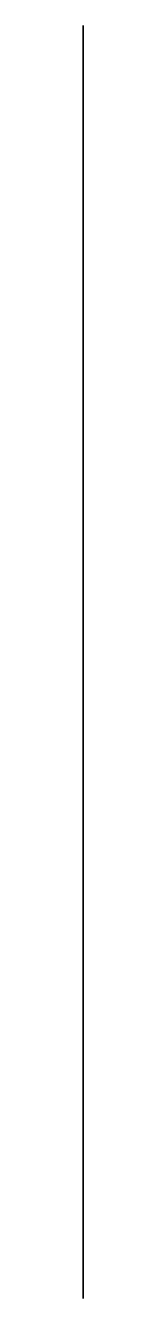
# Model space of a CAD drawing. Extents: x 0 to 0, y -1.89 to -1.8.
import ezdxf

# ---------------------------------------------------------------- set-up
doc = ezdxf.new("R2010")
doc.units = 0
doc.layers.add('FLAG1', color=1, linetype='CONTINUOUS')

msp = doc.modelspace()

# ---------------------------------------------------------------- linework, layer by layer
at = {"layer": 'FLAG1'}
for points in [[(0, -1.89, 0.92), (0, -1.89, 0.63), (0, -1.8, 0.64), (0, -1.88, 0.92)], [(0, -1.89, 0.63), (0, -1.89, 0.92), (0, -1.88, 0.92), (0, -1.8, 0.64)]]:
    msp.add_3dface(points, dxfattribs=at)

doc.saveas('drawing.dxf')
